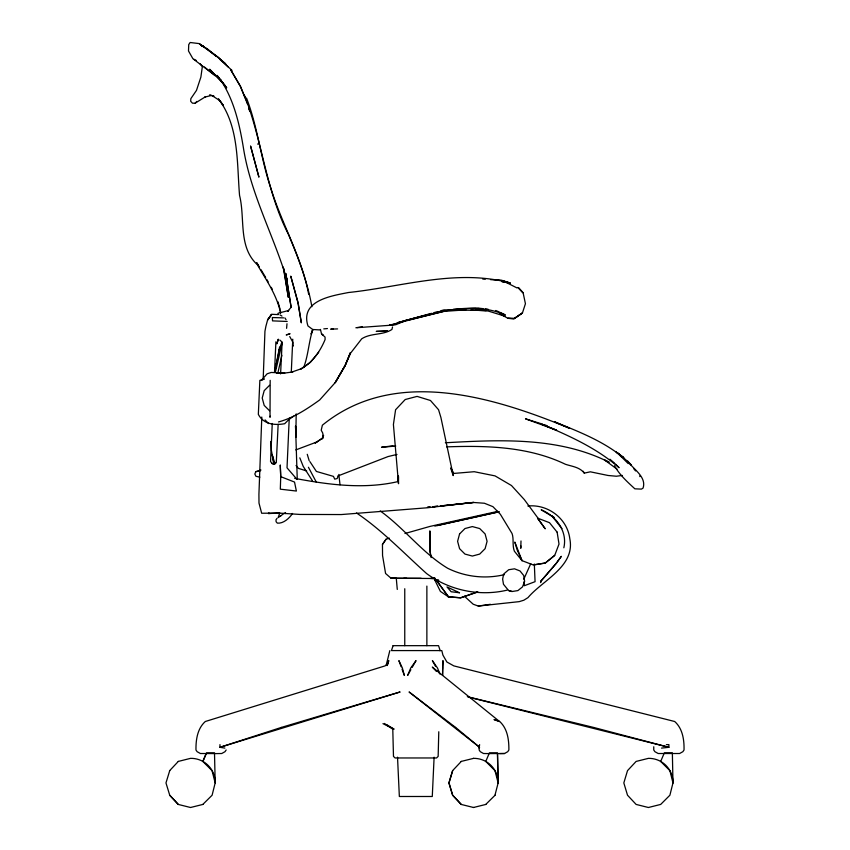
<?xml version="1.0" encoding="UTF-8"?>
<svg xmlns="http://www.w3.org/2000/svg" width="850" height="850" viewBox="0 0 850 850"><rect width="100%" height="100%" fill="white"/><g stroke="black" fill="none" stroke-linecap="round" stroke-linejoin="round"><path stroke-width="1.27" d="M404.759 645.671L404.759 588.731M426.87 645.671L426.87 586.086M297.256 479.156L295.534 426.009L295.864 437.229L296.172 413.886M398.554 476.521L398.512 483.714L393.412 424.501L395.59 409.753L405.206 399.532L417.084 396.397L430.461 400.488L438.558 409.732L440.895 417.446L453.231 475.586L450.755 468.276M479.188 747.841L479.166 749.997L480.293 751.687L483.501 753.514L488.463 753.589M479.623 744.611L479.103 748.106M292.963 345.599L292.953 346.194L292.995 342.476L289.733 336.558M438.781 731.754L438.154 756.394L436.539 757.966L395.08 757.966L393.476 756.394L392.785 729.162L384.402 723.446M520.848 545.849L520.774 548.293L520.997 540.961M270.173 380.354L270.013 417.297L270.173 416.16M261.8 417.042L258.921 494.339L258.995 503.083L261.662 513.241L279.257 513.102L299.922 514.441L341.275 514.558L427.529 507.758L473.62 502.403L440.438 505.973M263.202 378.781L264.945 331.266L265.891 326.315L267.612 319.908L271.426 314.277L278.343 314.606M272.255 423.47L270.544 461.656L272.595 463.654L275.007 463.909L271.607 463.441M274.539 372.098L275.889 341.806M289.223 418.774L287.024 467.829L296.852 479.198M291.284 372.353L292.772 339.203M434.106 757.18L432.278 796.492L399.351 796.492L397.524 757.18M278.152 424.32L276.282 462.783L272.595 463.654M280.596 373.915L282.136 342.093L279.788 340.032M563.837 547.804C567.704 531.293 555.985 515.812 541.174 509.809L554.094 517.491L551.862 515.929L561.967 528.626M286.599 328.323L286.992 323.744M398.342 475.894L397.566 481.684C363.747 489.441 328.355 484.723 294.674 478.348M279.586 347.023L274.943 370.844L279.438 349.392L278.842 351.178L281.594 342.879M540.866 581.177L540.579 582.611L541.036 581.028L556.304 563.306L561.34 556.314L556.166 563.465L541.036 581.028M503.264 576.003L502.637 579.137L503.476 584.279L507.726 589.486M275.559 371.514L282.232 342.401M277.844 373.044L281.881 355.257M257.901 144.394L258.081 143.576M312.811 329.513L311.164 333.922L312.811 329.513C308.709 341.987 308.327 355.257 303.652 367.604M392.53 326.995L391.935 329.46C383.127 335.378 370.791 332.849 361.717 338.81L350.625 353.09L345.153 365.404L335.527 382.245L319.685 399.957C306.956 409.062 293.771 417.817 278.513 421.951M386.187 665.21L389.821 650.633M494.976 795.218L498.142 782.924L497.558 754.141M278.226 339.246L276.888 343.846L278.269 339.437M169.724 770.642L165.973 782.924L169.724 795.218L178.319 804.429M461.295 761.43L452.593 770.642L448.906 782.924L452.593 795.218L461.189 804.429L473.578 807.5M452.689 770.642L449.002 782.924L452.689 795.218L461.295 804.429M387.196 665.529L388.79 660.62L386.814 665.539M278.141 517.65L279.331 514.293L278.874 513.071M277.812 314.224L278.173 313.214L288.734 310.462L287.576 311.451L291.114 307.307L285.77 273.53L291.114 307.307M285.101 513.623L285.515 512.571M338.204 476.021L337.184 478.529L334.73 479.145L333.444 476.382L316.391 471.442L309.921 461.624M202.895 761.43L206.114 753.907M523.802 579.179L530.783 563.624M260.971 470.039L255.871 471.654L254.809 473.981L255.924 476.287L259.845 477.147M318.686 352.272L310.388 362.387L300.316 369.314C312.131 362.95 320.078 351.698 325.104 339.511L325.051 337.067L321.534 333.912L320.439 329.418M292.527 513.453C289.414 518.266 283.379 523.759 277.312 523.133L276.101 521.719L275.995 519.849L277.036 518.309M410.879 669.694L407.671 675.357L410.72 668.004L416.022 660.62L412.165 667.42M503.668 574.048L508.683 569.734L514.516 568.82L520.019 570.956L523.727 575.556L524.631 581.389L522.495 586.893L517.905 590.591L512.072 591.504L508.778 590.612L512.072 591.504M226.153 749.997L225.006 751.687L221.744 753.514L216.856 753.589L200.387 753.514L197.126 751.687L195.978 749.997C195.808 739.883 197.359 728.588 205.307 721.501L385.061 665.89L387.919 663.861M397.279 589.433L396.281 578.298L391.032 578.234L385.581 573.484L382.553 555.518L382.457 544.446L386.049 539.219L389.406 538.178M382.457 544.446L386.102 539.208M322.936 437.867L315.297 442.999L322.936 437.867L322.054 438.94L323.574 435.338L323.138 436.443L322.734 433.054L321.215 430.238L322.373 425.202C394.358 366.446 492.915 396.695 569.681 428.347L554.476 421.781C581.559 432.777 610.597 443.87 631.444 465.163L627.651 461.125C633.186 469.136 646.808 476.829 643.067 488.102L641.399 489.111L634.865 488.824C627.289 481.812 619.469 474.842 614.497 465.715M169.66 770.642L178.319 761.43M290.647 417.711L284.676 423.725C274.731 425.457 263.574 424.469 258.336 414.386L259.856 380.386L264.318 378.909L261.237 380.471L267.144 373.798L271.161 372.459L284.697 373.054L292.857 371.971L291.582 372.151L300.9 368.889M269.588 385.263L264.191 390.66L262.214 398.034L264.191 405.408L269.588 410.794M202.831 804.429L212.107 795.218L215.178 782.924L214.498 752.834L206.518 752.834L202.831 761.43L212.043 770.642L215.178 782.924A24.066 24.066 0 0 0 190.538 758.359L178.256 761.43M485.764 804.429L495.072 795.218M200.058 63.676L202.332 66.757L200.876 77.116L196.488 90.376L190.836 98.664L190.687 101.267L192.44 103.179L195.043 103.243L196.892 101.426M290.466 417.839L288.575 419.688L293.728 416.128M554.668 555.379L545.254 562.997L534.491 564.708M280.266 516.152L284.474 513.124M278.938 517.087L281.106 515.546M195.043 103.243L205.604 96.677M488.304 753.589L504.539 753.514L507.748 751.687L508.874 749.997C508.991 739.904 507.556 728.641 499.683 721.501L494.02 719.557L499.524 721.501L432.31 667.08L436.433 671.447M295.811 449.916L316.763 442.011M338.013 475.926L388.057 456.567L396.993 454.431M477.583 591.812L460.615 597.816L448.524 596.891L440.396 591.409L434.998 580.454L434.562 577.904M477.828 592.004L460.615 597.816L447.993 596.679M392.36 324.785L407.076 320.036L395.941 324.647L392.307 325.306M289.988 333.752L286.206 334.942L289.701 333.912M404.94 533.524L429.983 526.416L497.792 511.36M431.534 313.321L397.694 322.66C431.949 313.831 470.656 299.901 505.229 314.893L500.172 312.407M434.042 312.63L437.803 311.589M440.311 310.898L444.061 309.857L486.264 310.505L475.936 309.846M437.325 525.534L498.971 511.796M204.574 97.176L211.48 95.434L209.504 95.094L213.934 96.093L212.117 95.646L219.693 100.544L223.263 105.347L218.471 98.876C239.307 126.512 236.799 162.775 239.551 195.404C245.342 218.609 237.926 246.744 257.327 264.711C266.294 280.043 276.951 295.279 280.564 312.959M202.895 804.429L190.538 807.5L178.256 804.429L169.66 795.218M461.189 761.43L473.578 758.359M473.471 807.5L485.86 804.429M407.012 320.418L444.295 311.366L465.821 309.857M409.615 319.419L443.944 311.111L388.737 325.38L355.863 327.771M434.828 526.086L499.078 511.796M446.569 446.877C486.678 445.421 528.604 446.547 565.409 464.27C572.039 466.491 579.594 467.011 584.301 473.121L590.336 471.814L608.069 475.479L616.367 476.234L622.274 475.447M255.871 471.654L260.153 470.953M508.172 589.889C480.229 596.881 449.862 590.601 426.679 573.622C403.686 553.01 382.192 530.315 356.501 512.964M357.17 327.569L362.429 326.772M503.285 574.866L504.294 574.653C485.339 579.201 465.12 576.916 447.642 568.246C422.312 552.946 404.249 528.179 380.226 510.946M464.355 596.19L473.195 604.212L478.242 606.061L490.376 604.308M393.082 445.804L381.501 447.249L395.76 446.069M279.746 512.975L268.473 513.581M661.523 748.106L668.897 747.299L668.897 744.611L666.368 744.611M478.242 606.061L519.18 601.641L523.844 600.217L527.977 597.635C542.693 580.114 575.503 566.398 569.798 538.666C567.29 518.457 547.867 503.976 527.871 506.005M445.358 442.765C500.066 439.726 558.811 436.751 609.174 462.283L604.435 459.914L617.015 469.115M432.639 506.759L437.835 506.217L432.639 506.77M440.428 505.941L473.748 502.488L484.404 503.243L492.904 506.653L500.342 514.261L512.04 533.513C514.038 539.017 512.093 545.434 514.399 551.225L522.017 560.639L533.322 564.984L545.286 563.082L554.699 555.464L559.013 544.064L557.122 532.1M323.786 328.876L327.431 328.557M453.114 309.379L460.87 308.954M464.748 308.752L476.382 308.125M320.386 329.959L312.651 329.481L307.944 325.922C299.922 300.592 331.224 295.928 348.468 292.517C401.901 286.907 456.939 268.43 510.287 283.05M337.578 328.908L330.703 329.152L333.338 329.056M284.771 373.076L276.367 372.969L280.543 373.139M499.577 753.589L504.539 753.514M403.707 578.319L421.154 578.287M431.545 578.425L435.381 578.51L391.032 578.234L406.757 578.351M389.619 324.859L392.402 324.881M439.631 650.601L441.809 650.633L442.924 655.116L446.888 662.001L453.826 665.89L674.688 721.501C682.656 728.567 684.271 739.872 684.027 749.997L682.879 751.687L679.596 753.514L658.187 753.514L654.904 751.687L653.756 749.997L653.756 746.768M430.27 578.414L435.391 578.542M283.677 317.879L272.34 317.549L272.542 320.875L287.194 321.449M470.985 309.857L488.07 311.004L505.378 316.317L499.481 313.661L508.002 318.336L513.91 318.835L522.431 312.959L525.428 303.726L523.122 292.825L518.022 287.523L523.122 292.825L518.606 287.767M498.153 280.192L502.116 280.479L508.799 282.604M482.747 279.055L485.265 279.246M490.493 279.618L502.116 280.479L510.372 283.156M477.668 308.051L482.864 308.635M485.456 308.922L488.049 309.219M224.846 748.106L219.98 747.299L219.959 744.611M508.948 282.986L501.893 281.584L506.09 282.391L517.044 287.959M467.309 696.681L593.608 727.43L668.897 747.299L468.52 697.117M204.351 47.154L199.261 43.605L190.124 42.5L188.732 44.604L188.498 50.968L192.897 58.714L215.316 75.735L204.446 67.033M542.385 424.086L525.502 418.827L556.612 430.196L542.215 424.362C569.256 435.827 596.912 448.194 619.097 467.723L615.474 464.079M306.659 470.974L298.403 468.361L296.055 465.481M202.417 45.889L199.261 43.605M543.564 424.501L547.102 425.723M203.224 46.155L201.503 45.539L207.251 48.79L225.675 63.654M538.188 518.351L549.493 522.686L557.154 532.185M202.066 45.741L203.076 46.314L200.632 44.848L218.609 57.471L228.501 67.235M495.752 310.494L499.163 311.918M382.957 723.658L394.081 729.162L386.591 724.614M194.023 59.298L196.286 60.456M279.99 314.882L281.966 316.094M206.136 48.386L216.367 56.493M538.22 518.436L524.322 499.598L511.477 485.531L495.051 475.894L474.247 471.707L453.889 473.429L450.882 468.074M219.948 59.479L232.029 70.422M609.896 459.212L614.561 463.165M621.616 457.045L617.217 452.668L628.224 463.622M222.626 82.418L209.631 69.243L225.038 85.531M265.062 419.889L268.632 423.598M633.919 468.945L635.577 470.942M221.106 80.442L216.962 75.321L226.589 87.72M226.653 87.784L220.501 79.772C233.984 99.886 239.509 124.121 243.387 147.719C250.644 194.002 273.615 235.376 286.949 279.852L286.503 277.302M258.017 264.828L256.668 262.724L259.367 266.921M284.931 317.921L286.057 319.685M312.428 480.792L303.237 466.427L299.816 457.842M583.164 471.251L584.301 473.121M260.982 269.663L265.646 277.44M266.921 279.65L268.143 281.839M271.203 287.311L272.425 289.489M435.508 666.283L432.384 660.62L437.495 668.004L439.992 674.135M438.005 670.82L439.248 673.094M308.422 467.256L316.381 482.248M244.311 94.924C262.342 140.388 265.806 190.464 288.479 234.441C298.276 257.805 307.477 281.658 311.876 306.723M401.158 666.761L398.894 660.62L402.379 668.004L404.313 675.357L402.05 669.216M246.5 98.037C257.784 127.107 260.759 158.504 270.746 187.956C281.786 223.901 301.697 257.051 308.656 294.217M247.69 104.518L240.433 86.392L230.849 70.04L240.433 86.392L245.151 97.814M274.975 463.717L272.212 454.835L273.976 464.142M249.762 111.01L248.678 107.61L249.762 111.212M307.254 454.293L309.166 460.647M277.971 301.814L280.054 309.124M639.721 475.979L639.901 476.627M498.142 782.924L494.976 770.642L485.764 761.43L489.441 752.834L497.431 752.834L498.047 782.924A24.066 24.066 0 0 0 473.471 758.359M283.22 267.017L288.331 297.362L283.762 268.504M273.955 464.068L271.394 450.415L270.714 441.49M280.277 310.388L280.723 312.928M430.886 556.325L430.026 551.246L429.856 530.899L430.036 551.246L431.109 557.589M268.866 512.847L268.993 513.602M338.842 474.449L340.021 484.829M524.004 581.804L524.301 585.735L535.064 581.676L534.331 564.018M442.648 668.004L442.574 675.357L442.967 660.62L442.648 668.004M280.734 476.659L280.319 489.175L296.384 491.045L294.525 482.067L280.734 476.659L280.266 465.205L280.734 476.659M672.966 782.924L669.896 795.218L660.684 804.429L648.401 807.5L636.119 804.429L627.513 795.218L623.826 782.924L627.513 770.642L636.119 761.43L648.401 758.359A24.066 24.066 0 0 1 672.966 782.924L672.361 752.834L664.371 752.834L660.684 761.43L669.896 770.642L672.966 782.924M459.574 533.938L457.598 541.312L459.574 548.686L464.971 554.083L472.345 556.059L479.708 554.083L485.106 548.686L487.082 541.312L485.106 533.938L479.708 528.551L472.345 526.575L464.971 528.551L459.574 533.938M393.082 645.671L391.457 650.579L440.172 650.579L438.536 645.671L393.082 645.671M350.317 352.814L345.089 365.808L335.123 382.766L345.153 365.404L350.317 352.814M271.618 314.585L267.644 319.908L271.618 314.585M522.431 312.959L514.356 318.484L508.002 318.336L514.356 318.484L522.431 312.959M281.329 727.43L219.98 747.299L400.106 691.964L281.329 727.43M438.621 580.242L434.998 580.454L438.632 580.242M430.036 507.036L427.444 507.312L430.036 507.046M387.515 331.011L376.391 331.394L387.515 331.011M459.489 592.758L451.148 591.749L446.994 586.925L459.489 592.758M502.424 315.403L501.776 314.627L502.424 315.403M622.636 456.758L616.144 452.009L623.826 457.736L622.636 456.758M455.621 727.43L409.073 691.964L479.602 747.299L455.621 727.43M321.619 333.986L323.17 335.304L321.619 333.986M448.524 596.891L436.549 580.486L448.524 596.891M545.137 528.689L537.795 518.521L545.137 528.689M522.017 560.639L517.151 549.897L514.824 542.056L522.017 560.639M258.868 176.938L250.623 146.2L258.868 176.938M298.159 302.908L290.753 276.133L297.989 302.94L301.336 322.841L298.159 302.908"/></g></svg>
